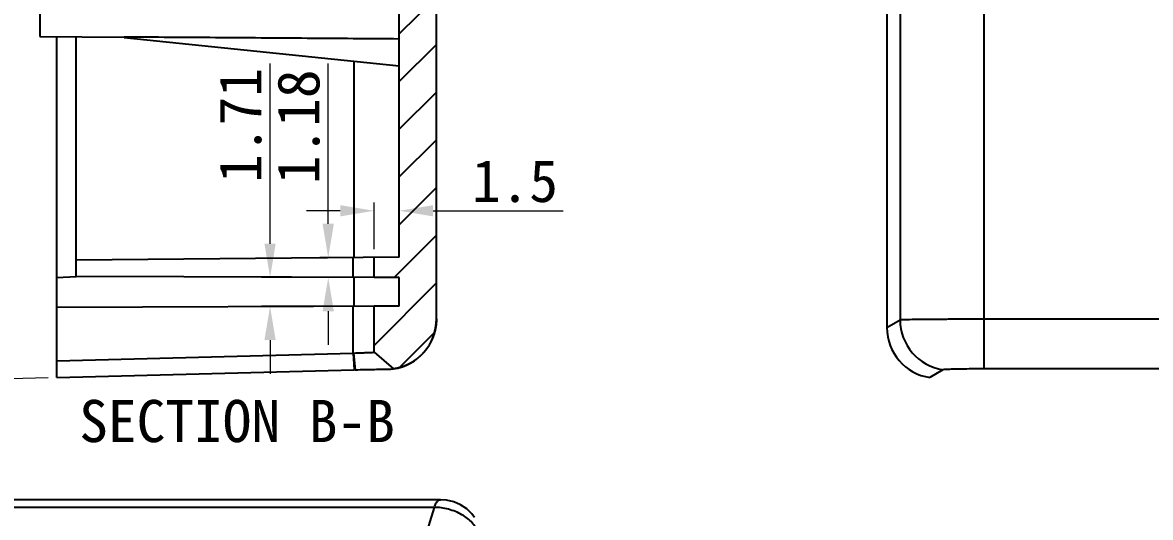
# Model space of a CAD drawing. Header units: millimetres. Extents: x 929 to 1798, y -260 to -38.
# Drawn here: x 1086.1 to 1153, y -203.8 to -174.5 of the extents above; entities that cross this region are included whole.
import ezdxf
from ezdxf.enums import TextEntityAlignment as Align

# ---------------------------------------------------------------- set-up
doc = ezdxf.new("R2010")
doc.units = ezdxf.units.MM
doc.layers.add('dim', color=82, linetype='Continuous', lineweight=9)
doc.layers.add('hatch', color=56, linetype='Continuous', lineweight=9)
doc.styles.add('宋体', font='simsun.ttc')
doc.styles.add('样式 1', font='simkai.ttf')
doc.dimstyles.new('YanXiu', dxfattribs={"dimtxt": 2.5, "dimasz": 2.2, "dimexe": 0.65, "dimexo": 0.65, "dimgap": 0.5, "dimtad": 1, "dimdsep": 46, "dimtxsty": '宋体', "dimcen": 0, "dimclrd": 3, "dimclre": 3, "dimclrt": 3, "dimazin": 2, "dimtfac": 1, "dimtofl": 0, "dimtmove": 0, "dimatfit": 3, "dimfxl": 1, "dimlwd": 5, "dimlwe": 5, "dimarcsym": 0})

# ---------------------------------------------------------------- blocks, each defined once
blk = doc.blocks.new('*D49')
at = {"layer": 'Defpoints', "color": 0}
for p in [(1088.161, -60.61), (1105.793, -61.072), (1079.39, -105.515), (1105.793, -195.08), (1088.161, -195.541)]:
    blk.add_point(p, dxfattribs=at)
at = {"layer": 'dim', "color": 3, "lineweight": 5}
for p, q in [((1087.661, -60.597), (1079.678, -60.388)), ((1087.661, -195.554), (1079.678, -195.764))]:
    blk.add_line(p, q, dxfattribs=at)
blk.add_arc((3664.574, -128.076), 2585.283, 178.544325, 181.455675, dxfattribs=at)
at = {"layer": 'dim', "color": 3}
for points in [[(1079.792, -62.392), (1080.459, -62.409), (1080.177, -60.401)], [(1080.459, -193.742), (1079.792, -193.76), (1080.177, -195.75)]]:
    blk.add_solid(points, dxfattribs=at)
at = {"layer": 'dim', "color": 3, "insert": (1077.542, -128.076), "char_height": 2.5, "attachment_point": 5, "rotation": 90, "style": '宋体'}
blk.add_mtext('3°', dxfattribs=at)
blk = doc.blocks.new('*D51')
at = {"layer": 'Defpoints', "color": 0}
for p in [(1104.248, -188.426), (1106.961, -188.426), (1106.961, -189.608)]:
    blk.add_point(p, dxfattribs=at)
at = {"layer": 'dim', "color": 3, "lineweight": 5}
for p, q in [((1104.248, -186.426), (1104.248, -176.927)), ((1106.461, -188.426), (1103.748, -188.426)), ((1106.461, -189.608), (1103.748, -189.608)), ((1104.248, -191.608), (1104.248, -193.608))]:
    blk.add_line(p, q, dxfattribs=at)
at = {"layer": 'dim', "color": 3}
for points in [[(1103.914, -186.426), (1104.581, -186.426), (1104.248, -188.426)], [(1103.914, -191.608), (1104.581, -191.608), (1104.248, -189.608)]]:
    blk.add_solid(points, dxfattribs=at)
at = {"layer": 'dim', "color": 3, "insert": (1102.498, -180.676), "char_height": 2.5, "attachment_point": 5, "rotation": 90, "style": '宋体'}
blk.add_mtext('1.18', dxfattribs=at)
blk = doc.blocks.new('*D52')
at = {"layer": 'Defpoints', "color": 0}
for p in [(1100.801, -189.608), (1106.961, -189.608), (1106.961, -191.318)]:
    blk.add_point(p, dxfattribs=at)
at = {"layer": 'dim', "color": 3, "lineweight": 5}
for p, q in [((1100.801, -187.608), (1100.801, -176.919)), ((1106.461, -189.608), (1100.301, -189.608)), ((1106.461, -191.318), (1100.301, -191.318)), ((1100.801, -193.318), (1100.801, -195.318))]:
    blk.add_line(p, q, dxfattribs=at)
at = {"layer": 'dim', "color": 3}
for points in [[(1100.468, -187.608), (1101.134, -187.608), (1100.801, -189.608)], [(1100.468, -193.318), (1101.134, -193.318), (1100.801, -191.318)]]:
    blk.add_solid(points, dxfattribs=at)
at = {"layer": 'dim', "color": 3, "insert": (1099.051, -180.593), "char_height": 2.5, "attachment_point": 5, "rotation": 90, "style": '宋体'}
blk.add_mtext('1.71', dxfattribs=at)
blk = doc.blocks.new('*D53')
at = {"layer": 'Defpoints', "color": 0}
for p in [(1108.461, -185.654), (1106.961, -188.426), (1108.461, -188.413)]:
    blk.add_point(p, dxfattribs=at)
at = {"layer": 'dim', "color": 3, "lineweight": 5}
for p, q in [((1104.961, -185.654), (1102.961, -185.654)), ((1106.961, -187.926), (1106.961, -185.154)), ((1108.461, -187.913), (1108.461, -185.154)), ((1110.461, -185.654), (1118.168, -185.654))]:
    blk.add_line(p, q, dxfattribs=at)
at = {"layer": 'dim', "color": 3}
for points in [[(1104.961, -185.32), (1104.961, -185.987), (1106.961, -185.654)], [(1110.461, -185.32), (1110.461, -185.987), (1108.461, -185.654)]]:
    blk.add_solid(points, dxfattribs=at)
at = {"layer": 'dim', "color": 3, "insert": (1115.315, -183.904), "char_height": 2.5, "attachment_point": 5, "style": '宋体'}
blk.add_mtext('1.5', dxfattribs=at)

msp = doc.modelspace()

# ---------------------------------------------------------------- hatches: boundary and pattern name
at = {"linetype": 'Continuous'}
h = msp.add_hatch(dxfattribs=at)
h.set_pattern_fill('2', color=2, scale=2, angle=45, style=0, pattern_type=0)
h.set_pattern_definition([(45, (943.5307, -340.0936), (-1.414214, 1.414214), [])])
edge = h.paths.add_edge_path()
edge.add_line((1110.661, -64.087), (1110.661, -95.276))
edge.add_line((1108.461, -95.276), (1110.661, -95.276))
edge.add_line((1108.461, -87.076), (1108.461, -95.276))
edge.add_line((1108.461, -87.076), (1092.161, -85.391))
edge.add_line((1092.161, -85.369), (1092.161, -85.391))
edge.add_line((1092.161, -85.369), (1087.161, -85.326))
edge.add_line((1087.161, -84.076), (1087.161, -85.326))
edge.add_line((1108.961, -83.885), (1087.161, -84.076))
edge.add_line((1108.961, -82.266), (1108.961, -83.885))
edge.add_line((1108.961, -82.266), (1087.161, -82.076))
edge.add_line((1087.161, -80.826), (1087.161, -82.076))
edge.add_line((1092.161, -80.782), (1087.161, -80.826))
edge.add_line((1092.161, -80.76), (1092.161, -80.782))
edge.add_line((1108.461, -79.076), (1092.161, -80.76))
edge.add_line((1108.461, -67.738), (1108.461, -79.076))
edge.add_line((1108.461, -67.738), (1106.961, -67.725))
edge.add_line((1106.961, -66.544), (1106.961, -67.725))
edge.add_line((1108.461, -66.538), (1106.961, -66.544))
edge.add_line((1108.461, -64.838), (1108.461, -66.538))
edge.add_line((1108.461, -64.838), (1106.961, -64.833))
edge.add_line((1106.961, -62.11), (1106.961, -64.833))
edge.add_line((1106.961, -62.11), (1108.111, -61.121))
edge.add_spline(control_points=[(1110.661, -64.087), (1110.661, -62.533), (1109.647, -61.354), (1108.111, -61.121)], knot_values=[0, 0, 0, 0, 1, 1, 1, 1], weights=[1, 0.838858, 0.838858, 1], degree=3, periodic=0)
edge = h.paths.add_edge_path()
edge.add_line((1108.461, -95.276), (1110.661, -95.276))
edge.add_line((1108.461, -95.276), (1110.661, -95.276))
edge = h.paths.add_edge_path()
edge.add_line((1110.661, -192.064), (1110.661, -95.276))
edge.add_spline(control_points=[(1110.661, -192.064), (1110.661, -193.618), (1109.647, -194.797), (1108.111, -195.03)], knot_values=[0, 0, 0, 0, 1, 1, 1, 1], weights=[1, 0.838858, 0.838858, 1], degree=3, periodic=0)
edge.add_line((1106.961, -194.041), (1108.111, -195.03))
edge.add_line((1106.961, -194.041), (1106.961, -191.318))
edge.add_line((1108.461, -191.313), (1106.961, -191.318))
edge.add_line((1108.461, -191.313), (1108.461, -189.613))
edge.add_line((1108.461, -189.613), (1106.961, -189.608))
edge.add_line((1106.961, -189.608), (1106.961, -188.426))
edge.add_line((1108.461, -188.413), (1106.961, -188.426))
edge.add_line((1108.461, -188.413), (1108.461, -95.276))
edge.add_line((1108.461, -95.276), (1110.661, -95.276))

# ---------------------------------------------------------------- linework, layer by layer
at = {"color": 7, "linetype": 'Continuous'}
for p, q in [((1143.128, -195.03), (1143.128, -61.121)), ((1110.661, -192.064), (1110.661, -64.087)), ((1137.36, -63.573), (1137.36, -192.578)), ((1138.133, -64.037), (1138.133, -192.114)), ((1108.461, -188.413), (1108.461, -87.076)), ((1108.461, -188.413), (1108.461, -95.276)), ((1110.661, -192.064), (1110.661, -95.276)), ((1087.161, -170.826), (1087.161, -175.326)), ((1087.161, -175.326), (1092.161, -175.369)), ((1088.161, -195.541), (1088.161, -175.334)), ((1089.311, -189.546), (1089.311, -175.344)), ((1092.161, -175.391), (1092.161, -175.334)), ((1108.461, -177.076), (1092.161, -175.391)), ((1105.783, -188.436), (1105.783, -176.799)), ((1108.461, -188.413), (1089.311, -188.58)), ((1105.717, -189.603), (1105.717, -188.437)), ((1108.461, -188.413), (1106.961, -188.426)), ((1106.961, -189.608), (1106.961, -188.426)), ((1106.961, -189.608), (1106.961, -188.426)), ((1088.161, -189.613), (1089.311, -189.549)), ((1108.461, -189.613), (1089.311, -189.546)), ((1105.783, -191.322), (1105.783, -189.604)), ((1108.461, -189.613), (1106.961, -189.608)), ((1108.461, -191.313), (1108.461, -189.613)), ((1108.461, -191.313), (1108.461, -189.613)), ((1108.461, -191.313), (1088.161, -191.384)), ((1105.717, -194.092), (1105.717, -191.323)), ((1108.461, -191.313), (1106.961, -191.318)), ((1106.961, -194.041), (1106.961, -191.318)), ((1106.961, -194.041), (1106.961, -191.318)), ((1137.36, -192.578), (1138.133, -192.114)), ((1143.128, -192.064), (1221.591, -192.064)), ((1088.161, -194.551), (1105.717, -194.092)), ((1105.717, -194.092), (1105.793, -195.08)), ((1105.747, -194.09), (1105.845, -195.078)), ((1106.961, -194.041), (1108.111, -195.03)), ((1106.961, -194.041), (1108.111, -195.03)), ((1088.161, -195.541), (1105.793, -195.08)), ((1140.677, -195.08), (1139.907, -195.541)), ((1221.591, -195.03), (1143.128, -195.03)), ((1110.904, -202.781), (1081.996, -202.781)), ((1110.538, -203.235), (1081.63, -203.235)), ((1098.146, -243.334), (1110.538, -203.235))]:
    msp.add_line(p, q, dxfattribs=at)
msp.add_lwpolyline([(1112.913, -203.834), (1112.762, -203.616), (1112.459, -203.317), (1112.092, -203.078), (1111.683, -202.906), (1111.252, -202.806), (1110.903, -202.781)], dxfattribs=at)
for centre, radius, start, end in [((1107.661, -192.064), 3, 278.6273, 0.00001), ((1141.136, -192.111), 3.003, 180.06237, 261.26446), ((1105.948, -199.024), 4.938, 92.33742, 92.67725), ((1106.066, -205.351), 10.275, 91.23227, 91.52101)]:
    msp.add_arc(centre, radius, start, end, dxfattribs=at)
msp.add_ellipse((1140.362, -192.575), major_axis=(2.576, 1.545), ratio=0.998707, start_param=2.601923, end_param=4.02037, dxfattribs=at)
for points, start_tangent, end_tangent in [([(1092.161, -175.334), (1097.567, -175.373), (1103, -175.412), (1108.461, -175.45)], (0.999973, -0.007317), (0.999976, -0.006959)), ([(1110.661, -192.064), (1110.66, -192.095), (1110.66, -192.125), (1110.659, -192.156), (1110.658, -192.187), (1110.657, -192.218), (1110.655, -192.249), (1110.653, -192.28), (1110.65, -192.312), (1110.648, -192.343), (1110.644, -192.375), (1110.641, -192.406), (1110.637, -192.438), (1110.633, -192.469), (1110.629, -192.501), (1110.624, -192.533), (1110.619, -192.565), (1110.613, -192.596), (1110.607, -192.628), (1110.601, -192.66), (1110.594, -192.692), (1110.587, -192.724), (1110.58, -192.756), (1110.572, -192.788), (1110.564, -192.82), (1110.555, -192.852), (1110.546, -192.884), (1110.537, -192.915), (1110.528, -192.947), (1110.518, -192.979), (1110.507, -193.011), (1110.496, -193.043), (1110.485, -193.074), (1110.474, -193.106), (1110.462, -193.137), (1110.45, -193.169), (1110.437, -193.2), (1110.424, -193.232), (1110.411, -193.263), (1110.397, -193.294), (1110.383, -193.325), (1110.368, -193.356), (1110.353, -193.387), (1110.338, -193.417), (1110.322, -193.448), (1110.306, -193.478), (1110.29, -193.508), (1110.273, -193.538), (1110.256, -193.568), (1110.239, -193.598), (1110.221, -193.628), (1110.203, -193.657), (1110.184, -193.686), (1110.165, -193.715), (1110.146, -193.744), (1110.127, -193.773), (1110.107, -193.801), (1110.086, -193.829), (1110.066, -193.857), (1110.045, -193.885), (1110.024, -193.912), (1110.002, -193.939), (1109.98, -193.966), (1109.958, -193.993), (1109.935, -194.02), (1109.913, -194.046), (1109.89, -194.072), (1109.866, -194.098), (1109.842, -194.123), (1109.818, -194.148), (1109.794, -194.173), (1109.77, -194.197), (1109.745, -194.222), (1109.72, -194.246), (1109.694, -194.269), (1109.669, -194.293), (1109.643, -194.316), (1109.617, -194.338), (1109.591, -194.361), (1109.564, -194.383), (1109.537, -194.405), (1109.51, -194.426), (1109.483, -194.447), (1109.456, -194.468), (1109.428, -194.488), (1109.4, -194.508), (1109.372, -194.528), (1109.344, -194.547), (1109.316, -194.566), (1109.287, -194.585), (1109.258, -194.603), (1109.23, -194.621), (1109.201, -194.639), (1109.171, -194.656), (1109.142, -194.673), (1109.113, -194.689), (1109.083, -194.705), (1109.054, -194.721), (1109.024, -194.736), (1108.994, -194.751), (1108.964, -194.766), (1108.934, -194.78), (1108.904, -194.794), (1108.874, -194.808), (1108.843, -194.821), (1108.813, -194.834), (1108.783, -194.846), (1108.752, -194.858), (1108.722, -194.87), (1108.691, -194.881), (1108.661, -194.892), (1108.63, -194.903), (1108.599, -194.913), (1108.569, -194.923), (1108.538, -194.933), (1108.507, -194.942), (1108.477, -194.951), (1108.446, -194.959), (1108.415, -194.967), (1108.385, -194.975), (1108.354, -194.983), (1108.323, -194.99), (1108.293, -194.997), (1108.262, -195.003), (1108.232, -195.009), (1108.202, -195.015), (1108.171, -195.02), (1108.141, -195.025), (1108.111, -195.03)], (0, -1), (-0.988686, -0.15)), ([(1138.133, -192.114), (1138.299, -192.103), (1138.693, -192.092), (1139.298, -192.083), (1140.085, -192.075), (1141.015, -192.069), (1142.046, -192.065), (1143.128, -192.064)], (0.972473, 0.233014), (1, 0.000006)), ([(1105.747, -194.09), (1106.063, -194.078), (1106.356, -194.066), (1106.608, -194.055), (1106.8, -194.048), (1106.92, -194.043), (1106.961, -194.041)], (0.999136, 0.041569), (0, -1)), ([(1105.845, -195.078), (1106.44, -195.066), (1106.99, -195.054), (1107.459, -195.044), (1107.815, -195.036), (1108.036, -195.031), (1108.111, -195.03)], (0.999767, 0.021564), (-0.987586, -0.15708)), ([(1143.128, -195.03), (1142.525, -195.031), (1141.956, -195.036), (1141.459, -195.044), (1141.065, -195.054), (1140.8, -195.066), (1140.68, -195.078)], (-1, 0.000563), (-0.960295, -0.278988)), ([(1110.538, -203.235), (1110.634, -203.001), (1110.751, -202.846), (1110.881, -202.782), (1110.903, -202.781)], (0.295247, 0.955421), (0.999809, -0.019519)), ([(1112.966, -204.408), (1112.773, -204.144), (1112.503, -203.895), (1112.168, -203.673), (1111.786, -203.488), (1111.374, -203.35), (1110.951, -203.264), (1110.538, -203.235)], (-0.493269, 0.869877), (-1, 0.000059))]:
    msp.add_spline(points, degree=3, dxfattribs=dict(at, start_tangent=start_tangent, end_tangent=end_tangent))

# ---------------------------------------------------------------- texts
at = {"layer": 'hatch', "color": 6, "style": '样式 1'}
msp.add_text('SECTION B-B', height=2.5, dxfattribs=at).set_placement((1098.844, -198.117), align=Align.MIDDLE)

# ---------------------------------------------------------------- dimensions: what is measured, and where the dimension line sits
at = {"layer": 'dim'}
dim = msp.add_angular_dim_2l(base=(1079.39, -105.515), line1=((1088.161, -195.541), (1105.793, -195.08)), line2=((1105.793, -61.072), (1088.161, -60.61)), dimstyle='YanXiu', override={"dimasz": 2, "dimexe": 0.49975, "dimexo": 0.49975, "dimgap": 0.49975}, dxfattribs=at)
dim.commit()
dim.dimension.update_dxf_attribs({"geometry": '*D49', "text_midpoint": (1077.542, -128.076)})
dim = msp.add_linear_dim(base=(1100.801, -189.608), p1=(1106.961, -191.318), p2=(1106.961, -189.608), angle=90, dimstyle='YanXiu', override={"dimasz": 2, "dimexe": 0.49975, "dimexo": 0.49975, "dimgap": 0.49975}, dxfattribs=at)
dim.commit()
dim.dimension.update_dxf_attribs({"geometry": '*D52', "text_midpoint": (1100.801, -180.593), "dimtype": 160})
dim = msp.add_linear_dim(base=(1104.248, -188.426), p1=(1106.961, -189.608), p2=(1106.961, -188.426), angle=90, dimstyle='YanXiu', override={"dimasz": 2, "dimexe": 0.49975, "dimexo": 0.49975, "dimgap": 0.49975}, dxfattribs=at)
dim.commit()
dim.dimension.update_dxf_attribs({"geometry": '*D51', "text_midpoint": (1102.498, -180.676)})
dim = msp.add_linear_dim(base=(1108.461, -185.654), p1=(1106.961, -188.426), p2=(1108.461, -188.413), dimstyle='YanXiu', override={"dimasz": 2, "dimexe": 0.49975, "dimexo": 0.49975, "dimgap": 0.49975}, dxfattribs=at)
dim.commit()
dim.dimension.update_dxf_attribs({"geometry": '*D53', "text_midpoint": (1115.315, -183.904)})

doc.saveas('drawing.dxf')
